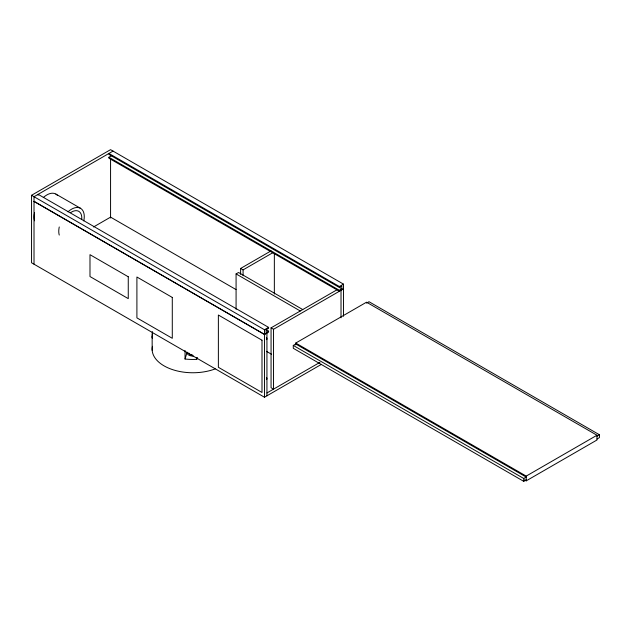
<?xml version="1.0" encoding="UTF-8"?>
<svg xmlns="http://www.w3.org/2000/svg" width="631" height="631" viewBox="0 0 631 631"><rect width="100%" height="100%" fill="white"/><g stroke="black" fill="none" stroke-linecap="round" stroke-linejoin="round"><path stroke-width="0.95" d="M197.29 357.619L196.762 359.347A40.739 23.521 0 0 1 185.041 359.015L187.139 352.161M321.431 364.347L264.468 397.23L31.55 262.764L31.55 195.287L110.559 149.665L343.485 284.139L343.485 316.249M113.036 151.085L34.019 196.706L34.019 264.184M108.918 157.261L339.368 290.315L339.368 291.262L108.918 158.215L108.918 157.261L111.387 155.841M93.538 226.971L110.567 217.135L236.033 289.574M240.608 274.343L240.608 268.459L271.038 250.886M236.081 309.253L236.081 273.917L238.55 272.497L302.746 309.561M240.608 268.459L243.077 269.879L273.507 252.313M264.468 397.23L264.476 329.753L268.593 327.379L268.593 328.325L266.124 329.753L266.124 332.608L268.593 331.18L268.593 332.127L264.476 334.501L34.027 201.455M339.368 286.513L339.368 287.46L341.836 286.04L341.836 288.888L108.918 154.414L108.918 153.459L339.368 286.513L343.485 284.139M343.485 288.888L273.531 329.279L273.531 389.153L271.062 387.726L271.062 327.852L337.703 289.377M339.368 290.315L341.836 288.888M343.485 288.738L341.016 290.165L341.016 317.795M295.75 344.96L295.75 343.059L366.532 302.194L596.981 435.24L596.981 439.996L526.199 480.861L524.495 479.875M293.281 345.433L295.75 344.005L526.199 477.06L523.73 478.479L293.281 345.433L293.281 348.288L523.73 481.335L526.199 479.907M366.532 303.14L369.001 301.721L599.45 434.767L599.45 437.614L596.981 439.042M266.945 392.955L319.925 362.36M295.75 343.059L526.199 476.105L596.981 435.24M596.981 436.195L599.45 434.767M236.081 273.917L300.277 310.98M55.843 194.056L80.539 208.309A18.039 10.419 -60 0 1 83.781 220.905M271.062 327.852L273.531 329.279M268.593 327.379L38.136 194.324L38.136 195.279M266.03 329.697L268.593 331.18M31.55 195.287L264.476 329.753M34.019 201.313L264.468 334.359L266.937 332.931L266.937 395.811M266.487 351.349L271.559 354.275M152.142 336.481L152.174 350.347M526.199 476.105L526.199 480.861M523.73 478.479L523.73 481.335M274.351 253.788L274.351 294.03M243.077 269.879L243.077 275.771M196.762 357.446L196.762 359.347M185.041 350.457L185.041 359.015M152.316 331.527L152.316 338.177A40.739 23.521 0 0 1 152.347 333.507M110.567 159.083L110.567 218.026M215.234 368.898A40.739 23.521 0 0 1 171.324 369.198A40.739 23.521 0 0 1 152.45 346.309M193.457 356.073A5.821 3.36 0 0 1 187.068 352.461M192.66 355.079A4.07 2.35 0 0 1 188.835 353.037M43.318 197.542A18.039 10.419 -60 0 1 57.5 195.452M34.563 220.811A18.039 10.419 -60 0 1 34.563 212.71M68.006 211.803A18.039 10.419 -60 0 1 80.539 208.309M59.251 235.071A18.039 10.419 -60 0 1 59.251 226.963M70.593 212.639A14.552 8.4 -60 0 1 81.762 219.091M266.582 337.609A1.743 1.01 60 0 1 266.582 339.628M266.605 377.59A1.743 1.01 60 0 1 266.605 379.46M261.999 340.212L218.373 315.027L218.373 367.297L261.999 392.482L261.999 340.212M172.287 297.438L136.903 277.009L136.903 317.874L172.287 338.303L172.287 297.438M128.259 276.772L89.988 254.679L89.988 276.536L128.259 298.629L128.259 276.772"/></g></svg>
